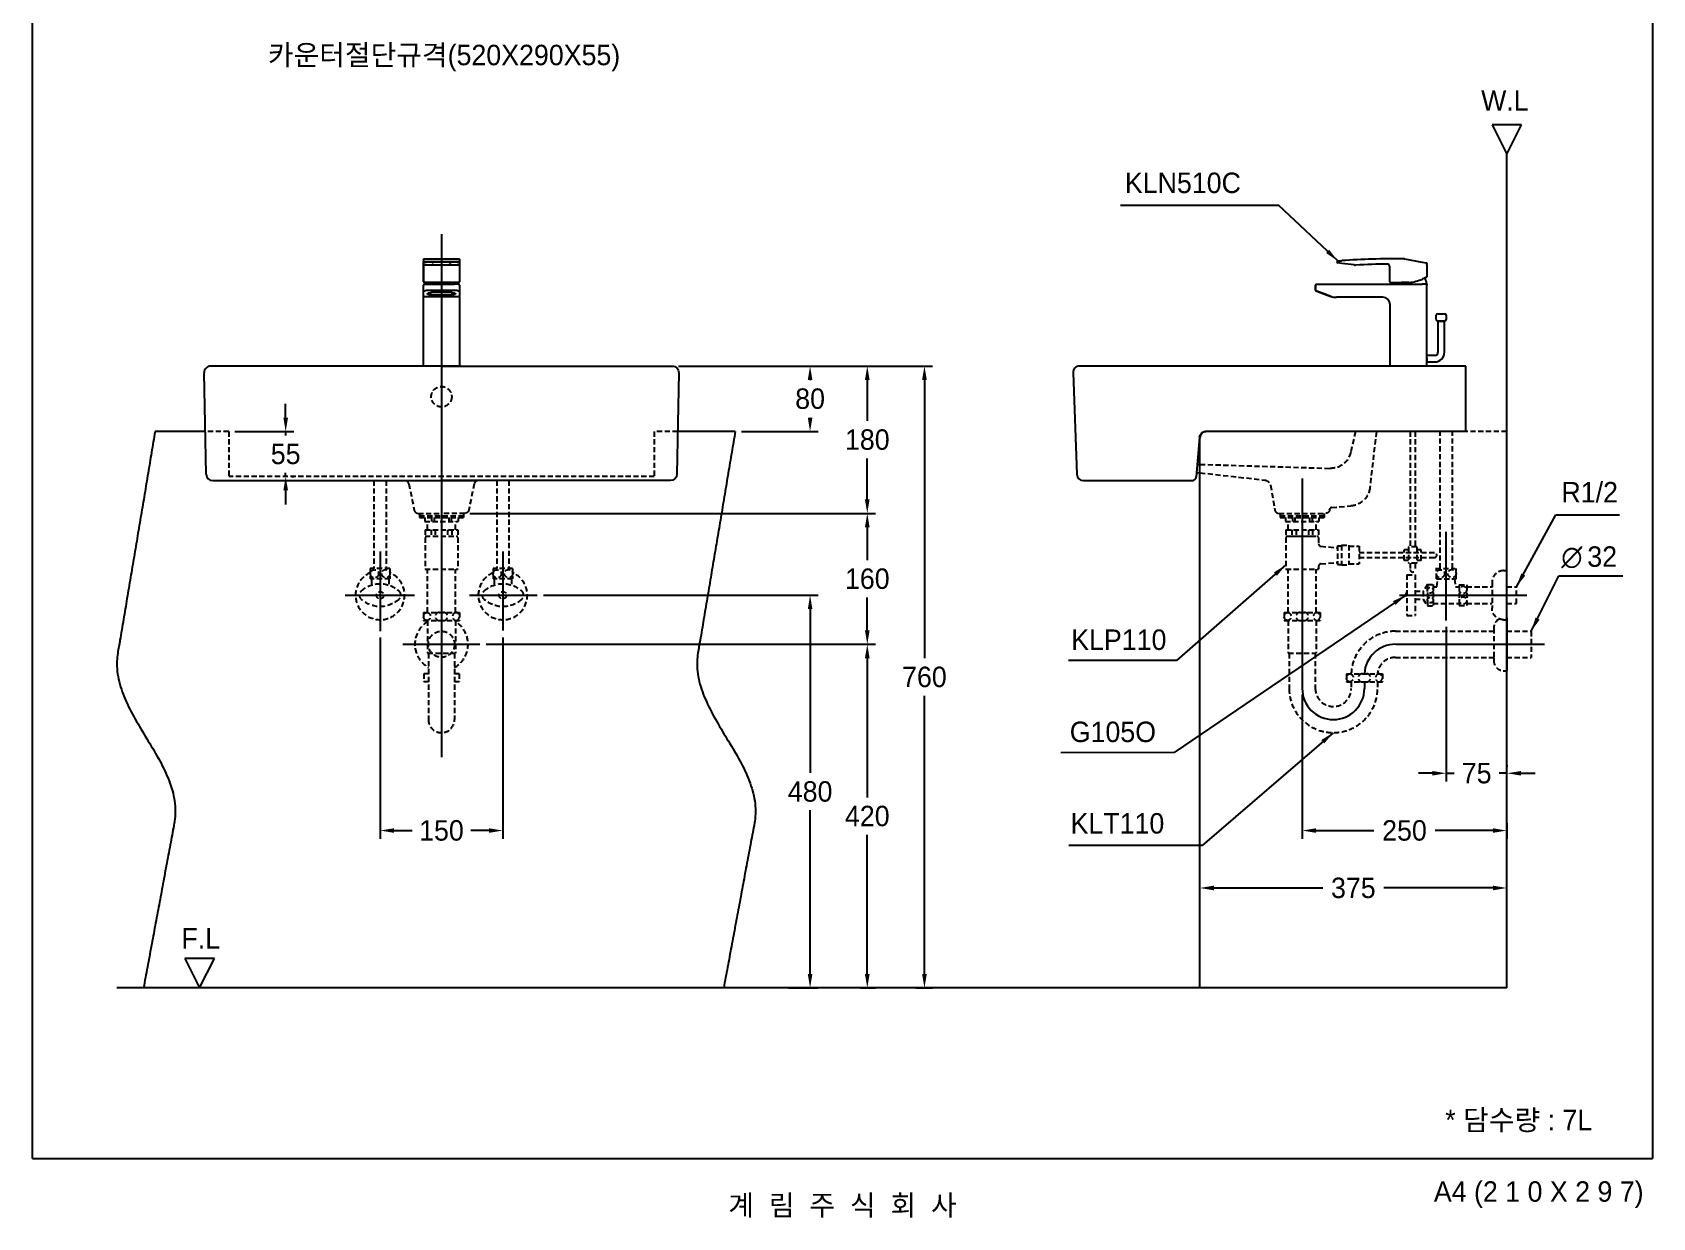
# Model space of a CAD drawing. Header units: millimetres. Extents: x 0 to 4280, y -72 to 2783.
# Drawn here: x 0 to 1980, y -72 to 1376 of the extents above; entities that cross this region are included whole.
import ezdxf
from ezdxf.enums import TextEntityAlignment as Align
from ezdxf.lldxf.tags import DXFTag

# ---------------------------------------------------------------- set-up
doc = ezdxf.new("R2010")
doc.units = ezdxf.units.MM
doc.linetypes.add('DASHED2', pattern=[9.525, 6.35, -3.175])
for name, color, linetype in [('TEXT', 7, 'Continuous'), ('내부선 및 부속', 4, 'Continuous'), ('도각라인', 7, 'Continuous'), ('외형선', 3, 'Continuous'), ('점선', 6, 'DASHED2'), ('중심선', 1, 'DASHED'), ('치수선', 7, 'Continuous')]:
    doc.layers.add(name, color=color, linetype=linetype)
doc.styles.add('140911', font='HBATANG.TTF', dxfattribs={"height": 23})
doc.styles.add('____', font='')
doc.styles.add('타이틀', font='H2GTRM.TTF', dxfattribs={"height": 25})
doc.styles.get('____').set_extended_font_data('굴림')
tags = doc.linetypes.add('DASHDOT', pattern=[70, 31, -13, 13, -13]).pattern_tags.tags
tags[10:11] = [DXFTag(74, 4), DXFTag(75, 0), DXFTag(340, '0'), DXFTag(46, 0.0), DXFTag(50, 0.0), DXFTag(44, 0.0), DXFTag(45, 0.0)]
tags[8:9] = [DXFTag(74, 4), DXFTag(75, 0), DXFTag(340, '0'), DXFTag(46, 0.0), DXFTag(50, 0.0), DXFTag(44, 0.0), DXFTag(45, 0.0)]
tags[6:7] = [DXFTag(74, 4), DXFTag(75, 0), DXFTag(340, '0'), DXFTag(46, 0.0), DXFTag(50, 0.0), DXFTag(44, 0.0), DXFTag(45, 0.0)]
tags[4:5] = [DXFTag(74, 4), DXFTag(75, 0), DXFTag(340, '0'), DXFTag(46, 0.0), DXFTag(50, 0.0), DXFTag(44, 0.0), DXFTag(45, 0.0)]
tags = doc.linetypes.add('DASHED', pattern=[25.72, 12.86, -12.86]).pattern_tags.tags
tags[6:7] = [DXFTag(74, 4), DXFTag(75, 0), DXFTag(340, '0'), DXFTag(46, 0.0), DXFTag(50, 0.0), DXFTag(44, 0.0), DXFTag(45, 0.0)]
tags[4:5] = [DXFTag(74, 4), DXFTag(75, 0), DXFTag(340, '0'), DXFTag(46, 0.0), DXFTag(50, 0.0), DXFTag(44, 0.0), DXFTag(45, 0.0)]
doc.dimstyles.new('MSADIM', dxfattribs={"dimtxt": 33, "dimasz": 17, "dimexe": 10, "dimexo": 7.5, "dimgap": 10, "dimtad": 0, "dimtih": 1, "dimtoh": 1, "dimdec": 0, "dimzin": 1, "dimdsep": 46, "dimtxsty": '____', "dimcen": 11.25, "dimadec": 0, "dimazin": 0, "dimtfac": 1, "dimtdec": 0, "dimtix": 1, "dimtmove": 0, "dimatfit": 3, "dimfxl": 1, "dimtolj": 1, "dimtzin": 1, "dimarcsym": 0})

# ---------------------------------------------------------------- blocks, each defined once
blk = doc.blocks.new('*D9')
at = {"layer": '치수선', "color": 0, "linetype": 'Continuous', "lineweight": -2, "transparency": 16777216}
for p, q in [((309.5, 905.5), (309.5, 922.5)), ((247.4, 888.5), (319.5, 888.5)), ((309.5, 888.5), (309.5, 883.8)), ((309.5, 833.5), (309.5, 838.2)), ((317, 833.5), (319.5, 833.5)), ((309.5, 816.5), (309.5, 799.5))]:
    blk.add_line(p, q, dxfattribs=at)
at = {"layer": '치수선', "color": 0, "linetype": 'Continuous', "transparency": 16777216}
for points in [[(306.7, 905.5), (312.4, 905.5), (309.5, 888.5)], [(306.7, 816.5), (312.4, 816.5), (309.5, 833.5)]]:
    blk.add_solid(points, dxfattribs=at)
at = {"layer": '치수선', "color": 0, "linetype": 'Continuous', "transparency": 16777216, "insert": (309.5, 861), "char_height": 25, "attachment_point": 5, "style": '____'}
blk.add_mtext('\\A1;55', dxfattribs=at)
blk = doc.blocks.new('*D10')
at = {"layer": '치수선', "color": 0, "linetype": 'Continuous', "lineweight": -2, "transparency": 16777216}
for p, q in [((789.4, 968.5), (960.4, 968.5)), ((950.4, 951.5), (950.4, 951.3)), ((950.4, 905.5), (950.4, 905.7)), ((866.4, 888.5), (960.4, 888.5))]:
    blk.add_line(p, q, dxfattribs=at)
at = {"layer": '치수선', "color": 0, "linetype": 'Continuous', "transparency": 16777216}
for points in [[(947.6, 951.5), (953.2, 951.5), (950.4, 968.5)], [(947.6, 905.5), (953.2, 905.5), (950.4, 888.5)]]:
    blk.add_solid(points, dxfattribs=at)
at = {"layer": '치수선', "color": 0, "linetype": 'Continuous', "transparency": 16777216, "insert": (950.4, 928.5), "char_height": 25, "attachment_point": 5, "style": '____'}
blk.add_mtext('\\A1;80', dxfattribs=at)
blk = doc.blocks.new('*D11')
at = {"layer": '치수선', "color": 0, "linetype": 'Continuous', "lineweight": -2, "transparency": 16777216}
for p, q in [((789.4, 968.5), (1030.3, 968.5)), ((1020.3, 951.5), (1020.3, 901.4)), ((1020.3, 805.5), (1020.3, 855.7)), ((535.9, 788.5), (1030.3, 788.5))]:
    blk.add_line(p, q, dxfattribs=at)
at = {"layer": '치수선', "color": 0, "linetype": 'Continuous', "transparency": 16777216}
for points in [[(1017.4, 951.5), (1023.1, 951.5), (1020.3, 968.5)], [(1017.4, 805.5), (1023.1, 805.5), (1020.3, 788.5)]]:
    blk.add_solid(points, dxfattribs=at)
at = {"layer": '치수선', "color": 0, "linetype": 'Continuous', "transparency": 16777216, "insert": (1020.3, 878.5), "char_height": 25, "attachment_point": 5, "style": '____'}
blk.add_mtext('\\A1;180', dxfattribs=at)
blk = doc.blocks.new('*D12')
at = {"layer": '치수선', "color": 0, "linetype": 'Continuous', "lineweight": -2, "transparency": 16777216}
for p, q in [((534.4, 788.5), (1030.3, 788.5)), ((1020.3, 771.5), (1020.3, 731.4)), ((1020.3, 645.5), (1020.3, 685.7)), ((554.4, 628.5), (1030.3, 628.5))]:
    blk.add_line(p, q, dxfattribs=at)
at = {"layer": '치수선', "color": 0, "linetype": 'Continuous', "transparency": 16777216}
for points in [[(1017.4, 771.5), (1023.1, 771.5), (1020.3, 788.5)], [(1017.4, 645.5), (1023.1, 645.5), (1020.3, 628.5)]]:
    blk.add_solid(points, dxfattribs=at)
at = {"layer": '치수선', "color": 0, "linetype": 'Continuous', "transparency": 16777216, "insert": (1020.3, 708.5), "char_height": 25, "attachment_point": 5, "style": '____'}
blk.add_mtext('\\A1;160', dxfattribs=at)
blk = doc.blocks.new('*D13')
at = {"layer": '치수선', "color": 0, "linetype": 'Continuous', "lineweight": -2, "transparency": 16777216}
for p, q in [((554.4, 628.5), (1030.3, 628.5)), ((1020.3, 611.5), (1020.3, 441.4)), ((1020.3, 225.5), (1020.3, 395.7)), ((1012.1, 208.5), (1030.3, 208.5))]:
    blk.add_line(p, q, dxfattribs=at)
at = {"layer": '치수선', "color": 0, "linetype": 'Continuous', "transparency": 16777216}
for points in [[(1017.4, 611.5), (1023.1, 611.5), (1020.3, 628.5)], [(1017.4, 225.5), (1023.1, 225.5), (1020.3, 208.5)]]:
    blk.add_solid(points, dxfattribs=at)
at = {"layer": '치수선', "color": 0, "linetype": 'Continuous', "transparency": 16777216, "insert": (1020.3, 418.5), "char_height": 25, "attachment_point": 5, "style": '____'}
blk.add_mtext('\\A1;420', dxfattribs=at)
blk = doc.blocks.new('*D14')
at = {"layer": '치수선', "color": 0, "linetype": 'Continuous', "lineweight": -2, "transparency": 16777216}
for p, q in [((624.5, 688.5), (960.4, 688.5)), ((950.4, 671.5), (950.4, 471.4)), ((950.4, 225.5), (950.4, 425.7)), ((924.1, 208.5), (960.4, 208.5))]:
    blk.add_line(p, q, dxfattribs=at)
at = {"layer": '치수선', "color": 0, "linetype": 'Continuous', "transparency": 16777216}
for points in [[(947.6, 671.5), (953.2, 671.5), (950.4, 688.5)], [(947.6, 225.5), (953.2, 225.5), (950.4, 208.5)]]:
    blk.add_solid(points, dxfattribs=at)
at = {"layer": '치수선', "color": 0, "linetype": 'Continuous', "transparency": 16777216, "insert": (950.4, 448.5), "char_height": 25, "attachment_point": 5, "style": '____'}
blk.add_mtext('\\A1;480', dxfattribs=at)
blk = doc.blocks.new('*D15')
at = {"layer": '치수선', "color": 0, "linetype": 'Continuous', "lineweight": -2, "transparency": 16777216}
for p, q in [((789.4, 968.5), (1100.1, 968.5)), ((1090.1, 951.5), (1090.1, 611.4)), ((1090.1, 225.5), (1090.1, 565.7)), ((1079.7, 208.5), (1100.1, 208.5))]:
    blk.add_line(p, q, dxfattribs=at)
at = {"layer": '치수선', "color": 0, "linetype": 'Continuous', "transparency": 16777216}
for points in [[(1087.3, 951.5), (1093, 951.5), (1090.1, 968.5)], [(1087.3, 225.5), (1093, 225.5), (1090.1, 208.5)]]:
    blk.add_solid(points, dxfattribs=at)
at = {"layer": '치수선', "color": 0, "linetype": 'Continuous', "transparency": 16777216, "insert": (1090.1, 588.5), "char_height": 25, "attachment_point": 5, "style": '____'}
blk.add_mtext('\\A1;760', dxfattribs=at)
blk = doc.blocks.new('*D16')
at = {"layer": '치수선', "color": 0, "linetype": 'Continuous', "lineweight": -2, "transparency": 16777216}
for p, q in [((424.9, 637), (424.9, 390.9)), ((574.9, 637), (574.9, 390.9)), ((441.9, 400.9), (464, 400.9)), ((557.9, 400.9), (535.9, 400.9))]:
    blk.add_line(p, q, dxfattribs=at)
at = {"layer": '치수선', "color": 0, "linetype": 'Continuous', "transparency": 16777216}
for points in [[(441.9, 403.7), (441.9, 398.1), (424.9, 400.9)], [(557.9, 403.7), (557.9, 398.1), (574.9, 400.9)]]:
    blk.add_solid(points, dxfattribs=at)
at = {"layer": '치수선', "color": 0, "linetype": 'Continuous', "transparency": 16777216, "insert": (499.9, 400.9), "char_height": 25, "attachment_point": 5, "style": '____'}
blk.add_mtext('\\A1;150', dxfattribs=at)
blk = doc.blocks.new('*D17')
at = {"layer": '치수선', "color": 0, "linetype": 'Continuous', "lineweight": -2, "transparency": 16777216}
for p, q in [((1551.8, 567), (1551.8, 390.9)), ((1568.8, 400.9), (1639.5, 400.9)), ((1784.8, 400.9), (1714.1, 400.9)), ((1801.8, 409.8), (1801.8, 390.9))]:
    blk.add_line(p, q, dxfattribs=at)
at = {"layer": '치수선', "color": 0, "linetype": 'Continuous', "transparency": 16777216}
for points in [[(1568.8, 403.7), (1568.8, 398.1), (1551.8, 400.9)], [(1784.8, 403.7), (1784.8, 398.1), (1801.8, 400.9)]]:
    blk.add_solid(points, dxfattribs=at)
at = {"layer": '치수선', "color": 0, "linetype": 'Continuous', "transparency": 16777216, "insert": (1676.8, 400.9), "char_height": 25, "attachment_point": 5, "style": '____'}
blk.add_mtext('\\A1;250', dxfattribs=at)
blk = doc.blocks.new('*D18')
at = {"layer": '치수선', "color": 0, "linetype": 'Continuous', "lineweight": -2, "transparency": 16777216}
for p, q in [((1426.8, 325.8), (1426.8, 340.7)), ((1801.8, 325.8), (1801.8, 340.7)), ((1443.8, 330.7), (1577, 330.7)), ((1784.8, 330.7), (1651.6, 330.7))]:
    blk.add_line(p, q, dxfattribs=at)
at = {"layer": '치수선', "color": 0, "linetype": 'Continuous', "transparency": 16777216}
for points in [[(1443.8, 333.6), (1443.8, 327.9), (1426.8, 330.7)], [(1784.8, 333.6), (1784.8, 327.9), (1801.8, 330.7)]]:
    blk.add_solid(points, dxfattribs=at)
at = {"layer": '치수선', "color": 0, "linetype": 'Continuous', "transparency": 16777216, "insert": (1614.3, 330.7), "char_height": 25, "attachment_point": 5, "style": '____'}
blk.add_mtext('\\A1;375', dxfattribs=at)
blk = doc.blocks.new('*D19')
at = {"layer": '치수선', "color": 0, "linetype": 'Continuous', "lineweight": -2, "transparency": 16777216}
for p, q in [((1727.8, 650), (1727.8, 460.9)), ((1802.3, 478.4), (1802.3, 480.9)), ((1710.8, 470.9), (1693.8, 470.9)), ((1727.8, 470.9), (1737.7, 470.9)), ((1802.3, 470.9), (1792.4, 470.9)), ((1819.3, 470.9), (1836.3, 470.9))]:
    blk.add_line(p, q, dxfattribs=at)
at = {"layer": '치수선', "color": 0, "linetype": 'Continuous', "transparency": 16777216}
for points in [[(1710.8, 473.7), (1710.8, 468.1), (1727.8, 470.9)], [(1819.3, 473.7), (1819.3, 468.1), (1802.3, 470.9)]]:
    blk.add_solid(points, dxfattribs=at)
at = {"layer": '치수선', "color": 0, "linetype": 'Continuous', "transparency": 16777216, "insert": (1765, 470.9), "char_height": 25, "attachment_point": 5, "style": '____'}
blk.add_mtext('\\A1;75', dxfattribs=at)

msp = doc.modelspace()

# ---------------------------------------------------------------- linework, layer by layer
at = {"layer": '내부선 및 부속', "linetype": 'Continuous'}
for p, q in [((477.9, 1098.5), (477.9, 1096.3)), ((477.9, 1098.5), (477.9, 1098.4)), ((477.9, 1098.4), (477.9, 1094.6)), ((477.9, 1095), (477.9, 1096.3)), ((477.9, 1093), (477.9, 1095)), ((477.9, 1094.6), (477.9, 1093.7)), ((477.9, 1071.5), (477.9, 1094.2)), ((477.9, 1094.2), (477.9, 1092.9)), ((477.9, 1092.5), (477.9, 1093.7)), ((477.9, 1092.9), (477.9, 1093)), ((477.9, 1092.5), (477.9, 1075.7)), ((478.9, 1099.6), (520.9, 1099.6)), ((478.9, 1092), (520.9, 1092)), ((515.9, 1095.9), (483.9, 1095.9)), ((483.9, 1095.9), (483.9, 1095.7)), ((483.9, 1095.7), (515.9, 1095.7)), ((489.9, 1095.3), (488.9, 1095.3)), ((488.9, 1095.3), (488.9, 1094.7)), ((488.9, 1094.7), (488.9, 1094.5)), ((488.9, 1094.5), (489.9, 1094.5)), ((489.9, 1094.5), (489.9, 1095.3)), ((489.9, 1094.7), (489.9, 1095.3)), ((489.9, 1094.5), (489.9, 1094.7)), ((509.9, 1095.3), (509.9, 1094.7)), ((510.9, 1095.3), (509.9, 1095.3)), ((509.9, 1094.7), (509.9, 1094.4)), ((509.9, 1094.5), (510.9, 1094.5)), ((510.9, 1094.4), (509.9, 1094.4)), ((510.9, 1094.7), (510.9, 1095.3)), ((510.9, 1094.5), (510.9, 1095.3)), ((510.9, 1094.4), (510.9, 1094.7)), ((510.9, 1094.5), (510.9, 1094.4)), ((515.9, 1095.7), (515.9, 1095.9)), ((520.9, 1091.9), (520.9, 1092)), ((521.9, 1098.6), (521.9, 1096.3)), ((521.9, 1096.3), (521.9, 1095)), ((521.9, 1095), (521.9, 1093)), ((521.9, 1094.2), (521.9, 1094.2)), ((521.9, 1094.2), (521.9, 1071.5)), ((521.9, 1092.9), (521.9, 1093)), ((1594.3, 1095.7), (1594.3, 1095.9)), ((1594.3, 1095.9), (1594.3, 1095.7)), ((1600.2, 1094), (1595.2, 1094.7)), ((1615.3, 1092), (1600.2, 1094)), ((1658.8, 1071.5), (1658.8, 1090.1)), ((1676.8, 1099.4), (1698.5, 1095.6)), ((1698.5, 1095.6), (1703.5, 1094.7)), ((1704.3, 1093.7), (1704.3, 1093.6)), ((1704.3, 1092.5), (1704.3, 1093.6)), ((1704.3, 1092.5), (1704.3, 1078.1)), ((477.9, 1075.7), (477.9, 1071.5)), ((479.4, 1070.5), (478.9, 1070.5)), ((520.5, 1070.5), (479.4, 1070.5)), ((520.9, 1070.5), (520.5, 1070.5)), ((1659.8, 1070.5), (1673.3, 1070.5)), ((1660.3, 1070.5), (1664.7, 1070.5)), ((1675.3, 1070.5), (1673.3, 1070.5)), ((1682.3, 1070.5), (1675.3, 1070.5)), ((477.9, 1059.4), (477.9, 1067.5)), ((477.9, 968.5), (477.9, 1067.5)), ((477.9, 1054.7), (477.9, 1059.4)), ((477.9, 1053.5), (477.9, 1054.7)), ((477.9, 968.5), (477.9, 1053.5)), ((478.9, 1068.5), (483.9, 1068.5)), ((478.9, 1053.7), (520.9, 1053.7)), ((483.9, 1068.5), (515.9, 1068.5)), ((483.9, 1061.2), (515.9, 1061.2)), ((512.9, 1058.2), (486.9, 1058.2)), ((486.9, 1055.5), (486.9, 1058.2)), ((486.9, 1055.5), (512.9, 1055.5)), ((512.9, 1055.5), (512.9, 1058.2)), ((520.9, 1068.5), (515.9, 1068.5)), ((521.9, 1067.5), (521.9, 1059.4)), ((521.9, 1059.4), (521.9, 1054.7)), ((521.9, 1053.5), (521.9, 1054.7)), ((521.9, 1053.5), (521.9, 1053.5)), ((521.9, 1053.5), (521.9, 968.5)), ((1568, 1061.2), (1568, 1067.5)), ((1568, 1067.5), (1568, 1061.2)), ((1573.7, 1058.5), (1568.7, 1060.3)), ((1568.7, 1060.3), (1573.7, 1058.5)), ((1569, 1068.5), (1574, 1068.5)), ((1573.7, 1058.5), (1586.7, 1053.7)), ((1586.7, 1053.7), (1573.7, 1058.5)), ((1574, 1068.5), (1698.3, 1068.5)), ((1574.3, 1058.2), (1581.9, 1055.5)), ((1581.9, 1055.5), (1574.3, 1058.2)), ((1650.3, 1052.5), (1593.6, 1052.5)), ((1703.3, 1068.5), (1698.3, 1068.5)), ((1703.3, 1068.5), (1704.3, 1068.5)), ((1704.3, 1068.5), (1704.3, 1067.5)), ((1704.3, 968.5), (1704.3, 1067.5)), ((1659.3, 968.5), (1659.3, 1043.5)), ((1715.7, 1025.5), (1715.7, 1030.5)), ((1717.7, 1032.5), (1725.8, 1032.5)), ((1727.7, 1030.6), (1727.7, 1025.5)), ((1721.7, 1023.5), (1717.6, 1023.5)), ((1717.7, 1023.5), (1717.7, 985.5)), ((1717.7, 1023.5), (1725.7, 1023.5)), ((1724.1, 1023.5), (1719.4, 1023.5)), ((1725.7, 1023.5), (1721.7, 1023.5)), ((1725.8, 1023.5), (1721.7, 1023.5)), ((1725.7, 985.5), (1725.7, 1023.5)), ((1704.3, 1000.5), (1704.3, 1005.5)), ((1704.3, 978.5), (1704.3, 1000.5)), ((1713.7, 981.5), (1704.3, 981.5)), ((1704.3, 978.5), (1704.3, 973.5)), ((1704.3, 973.5), (1713.7, 973.5)), ((211.3, 888.5), (149.9, 888.5)), ((858.9, 888.5), (788.6, 888.5)), ((1426.8, 208.5), (1426.8, 880.5))]:
    msp.add_line(p, q, dxfattribs=at)
for centre, radius, start, end in [((520.9, 1092.9), 1, 270, 0), ((1595.3, 1095.7), 1, 202.1993, 262.1993), ((1595.3, 1095.7), 1, 202.1993, 262.1993), ((1595.3, 1095.7), 1, 202.1993, 262.1993), ((1595.3, 1095.7), 1, 202.1993, 262.1993), ((1668, 99.6), 1000, 89.5936, 93.8863), ((1616.6, 1101.9), 10, 262.1993, 272.9349), ((1668, 99.6), 993.6, 90.6538, 92.9349), ((1655.5, 1090), 3.34, 2.007, 69.3544), ((1675, 1089.5), 10, 80, 89.5936), ((478.9, 1071.5), 1, 180, 270), ((507.6, 1063.5), 27.6, 165.1842, 169.4357), ((493.3, 1063.5), 27.6, 10.5643, 14.8158), ((520.9, 1071.5), 1, 270, 0), ((1659.8, 1071.5), 1, 180, 270), ((1691.5, 1063.5), 27.6, 165.1842, 169.4357), ((1676.7, 1126.1), 55.8, 275.72, 293.156), ((1677.1, 1063.5), 27.6, 10.5643, 27.3016), ((478.9, 1067.5), 1, 90, 180), ((478.9, 1067.5), 1, 90, 180), ((520.9, 1067.5), 1, 0, 90), ((1569, 1067.5), 1, 90, 180), ((1569, 1067.5), 1, 90, 180), ((1593.6, 1072.5), 20, 250, 270), ((1593.6, 1072.5), 20, 250, 270), ((1650.3, 1043.5), 9, 0, 90), ((1717.7, 1030.5), 2, 90, 180), ((1725.8, 1030.6), 1.92, 0, 90), ((1717.6, 1025.5), 1.92, 180, 270), ((1725.8, 1025.5), 1.92, 270, 0), ((1713.7, 985.5), 4, 270, 0), ((1713.7, 985.5), 12, 270, 0)]:
    msp.add_arc(centre, radius, start, end, dxfattribs=at)
for points, knots in [([(477.9, 1098.7), (478, 1098.7), (478, 1098.8), (478, 1099), (478.2, 1099.2), (478.4, 1099.4), (478.6, 1099.5), (478.8, 1099.6), (478.9, 1099.6)], [0, 0, 0, 0, 0.097046, 0.215477, 0.366984, 0.6013, 0.806128, 1, 1, 1, 1]), ([(483.9, 1095.9), (483.5, 1095.9), (482.8, 1095.9), (481.9, 1095.9), (481.3, 1095.9), (480.7, 1096), (480, 1096), (479.4, 1096), (478.9, 1096.1), (478.7, 1096.1), (478.6, 1096.1), (478.4, 1096.1), (478, 1096.2), (477.9, 1096.2), (477.9, 1096.3)], [0, 0, 0, 0, 0.142857, 0.214286, 0.285714, 0.357143, 0.428571, 0.571429, 0.642857, 0.678571, 0.696429, 0.714286, 0.857143, 1, 1, 1, 1]), ([(477.9, 1095), (477.9, 1095.1), (478.3, 1095.3), (480.1, 1095.6), (482.1, 1095.7), (483.5, 1095.7), (483.9, 1095.7)], [0, 0, 0, 0, 0.285714, 0.571429, 0.857143, 1, 1, 1, 1]), ([(521.8, 1096.2), (521.8, 1096.2), (521.7, 1096.2), (521.4, 1096.1), (520.7, 1096), (519.9, 1096), (519.1, 1096), (518.4, 1095.9), (517.3, 1095.9), (516.4, 1095.9), (515.9, 1095.9)], [0, 0, 0, 0, 0.022938, 0.185782, 0.348626, 0.511469, 0.592891, 0.674313, 0.837156, 1, 1, 1, 1]), ([(515.9, 1095.7), (516.8, 1095.7), (518.6, 1095.7), (520.8, 1095.5), (521.6, 1095.3), (521.8, 1095.2), (521.8, 1095.2)], [0, 0, 0, 0, 0.32589, 0.651781, 0.977671, 1, 1, 1, 1]), ([(520.9, 1099.6), (520.9, 1099.6), (521.1, 1099.6), (521.3, 1099.5), (521.5, 1099.4), (521.7, 1099.2), (521.8, 1099.1), (521.9, 1098.9), (521.9, 1098.8), (521.9, 1098.7), (521.9, 1098.6), (521.9, 1098.6)], [0, 0, 0, 0, 0.020818, 0.239105, 0.419032, 0.574027, 0.708164, 0.821662, 0.913084, 0.980269, 1, 1, 1, 1]), ([(1595.2, 1096.9), (1595.1, 1096.9), (1594.9, 1096.8), (1594.6, 1096.7), (1594.5, 1096.5), (1594.3, 1096.2), (1594.3, 1096), (1594.3, 1095.9)], [0, 0, 0, 0, 0.285714, 0.428571, 0.571429, 0.785714, 1, 1, 1, 1]), ([(1595.2, 1096.9), (1595.2, 1096.9), (1595.3, 1096.9), (1595.6, 1096.9), (1596, 1097), (1596.4, 1097), (1597.1, 1097), (1598, 1097.1), (1599.1, 1097.2), (1599.9, 1097.2), (1600.2, 1097.3)], [0, 0, 0, 0, 0.142857, 0.285714, 0.357143, 0.428571, 0.571429, 0.714286, 0.857143, 1, 1, 1, 1]), ([(1703.7, 1077.2), (1703.7, 1077.2), (1703.6, 1077.1), (1703.3, 1077), (1702.9, 1076.8), (1702.6, 1076.6), (1702.2, 1076.4), (1701.8, 1076.2), (1701.4, 1076), (1700.7, 1075.6), (1700, 1075.4), (1699.5, 1075.1), (1699.2, 1075), (1699.1, 1074.9)], [0, 0, 0, 0, 0.022972, 0.19686, 0.283804, 0.370748, 0.457692, 0.5229, 0.63158, 0.718524, 0.892412, 0.935884, 1, 1, 1, 1]), ([(1703.3, 1077), (1703.3, 1077), (1703.3, 1077), (1703.2, 1076.9), (1703.2, 1076.9), (1703.1, 1076.9), (1703.1, 1076.8), (1703, 1076.8), (1702.9, 1076.8), (1702.8, 1076.7), (1702.8, 1076.7), (1702.8, 1076.7), (1702.7, 1076.7), (1702.6, 1076.6), (1702.6, 1076.6), (1702.5, 1076.6), (1702.4, 1076.5), (1702.3, 1076.4), (1702.2, 1076.4), (1702, 1076.3), (1701.9, 1076.3), (1701.8, 1076.2), (1701.7, 1076.2), (1701.7, 1076.1), (1701.7, 1076.1), (1701.7, 1076.1)], [0, 0, 0, 0, 0.147203, 0.147203, 0.295653, 0.295653, 0.37051, 0.37051, 0.483564, 0.483564, 0.521467, 0.521467, 0.597561, 0.597561, 0.635788, 0.635788, 0.751471, 0.751471, 0.829397, 0.829397, 0.947331, 0.947331, 0.986892, 0.986892, 1, 1, 1, 1]), ([(1704.2, 1078.1), (1704.2, 1078), (1704.1, 1077.8), (1704, 1077.5), (1703.9, 1077.3), (1703.7, 1077.2), (1703.7, 1077.2)], [0, 0, 0, 0, 0.250001, 0.499999, 0.749998, 1, 1, 1, 1]), ([(1704.2, 1078.1), (1704.2, 1078.1), (1704.3, 1078.1), (1704.3, 1078.1), (1704.3, 1078.1)], [0, 0, 0, 0, 0.15708, 1, 1, 1, 1]), ([(477.9, 1059.4), (477.9, 1059.7), (478.3, 1060.2), (480.1, 1060.9), (482.1, 1061.2), (483.5, 1061.2), (483.9, 1061.2)], [0, 0, 0, 0, 0.285714, 0.571429, 0.857143, 1, 1, 1, 1]), ([(477.9, 1053.5), (477.9, 1053.5), (477.9, 1053.5), (477.9, 1053.4), (478, 1053.3), (478, 1053.2)], [0, 0, 0, 0, 0.003909, 0.003909, 1, 1, 1, 1]), ([(515.9, 1061.2), (516.8, 1061.2), (518.6, 1061.1), (520.8, 1060.6), (521.6, 1060.1), (521.8, 1059.8), (521.8, 1059.8)], [0, 0, 0, 0, 0.326484, 0.652968, 0.979452, 1, 1, 1, 1]), ([(521.9, 1053.3), (521.9, 1053.3), (521.9, 1053.3), (521.9, 1053.3), (521.9, 1053.3)], [0, 0, 0, 0, 0.705199, 1, 1, 1, 1]), ([(1568, 1061.2), (1568, 1061.1), (1568.1, 1061), (1568.2, 1060.8), (1568.3, 1060.6), (1568.4, 1060.4), (1568.6, 1060.3), (1568.7, 1060.3)], [0, 0, 0, 0, 0.214286, 0.428571, 0.571429, 0.714286, 1, 1, 1, 1])]:
    msp.add_open_spline(points, degree=3, knots=knots, dxfattribs=at)
for points in [[(478.9, 1092), (477.9, 1092), (477.9, 1093)], [(521.9, 1093), (521.9, 1092), (520.9, 1092)], [(478.9, 1053.7), (477.9, 1053.7), (477.9, 1054.7)], [(521.9, 1054.7), (521.9, 1053.7), (520.9, 1053.7)]]:
    msp.add_rational_spline(points, [1, 0.707106769085, 1], degree=2, dxfattribs=at)
for points, degree in [([(521.5, 1092.1), (521.5, 1092), (521.5, 1091.9), (521.4, 1091.8)], 3), ([(521.4, 1092), (521.4, 1092), (521.4, 1091.9), (521.4, 1091.8)], 3), ([(521.9, 1096.5), (521.9, 1096.3), (521.8, 1096.2)], 2), ([(521.9, 1096.3), (521.9, 1096.2), (521.9, 1096.2), (521.8, 1096.2)], 3), ([(521.8, 1095.2), (521.9, 1095), (521.9, 1094.8)], 2), ([(521.8, 1095.2), (521.9, 1095.1), (521.9, 1095.1), (521.9, 1095)], 3), ([(521.9, 1096.5), (521.9, 1096.4), (521.9, 1096.3), (521.9, 1096.3)], 3), ([(521.9, 1095), (521.9, 1095), (521.9, 1094.9), (521.9, 1094.8)], 3), ([(1595.2, 1096.9), (1594.7, 1096.9), (1594.3, 1096.4), (1594.3, 1095.9)], 3), ([(1594.3, 1095.7), (1594.3, 1095.2), (1594.7, 1094.8), (1595.2, 1094.7)], 3), ([(1594.6, 1096.6), (1594.6, 1096.6), (1594.7, 1096.6), (1594.7, 1096.6)], 3), ([(1594.9, 1096.8), (1595, 1096.9), (1595, 1096.9), (1595.1, 1096.9)], 3), ([(1698.5, 1095.5), (1698.5, 1095.6), (1698.5, 1095.6), (1698.5, 1095.6)], 3), ([(1704.3, 1093.7), (1704.3, 1094.2), (1703.9, 1094.6), (1703.5, 1094.7)], 3), ([(1699.2, 1075), (1698.9, 1074.9), (1698.7, 1074.8)], 2), ([(1698.7, 1074.8), (1698.7, 1074.7), (1698.7, 1074.8), (1698.7, 1074.8)], 3), ([(521.8, 1059.8), (521.9, 1059.6), (521.9, 1059.5), (521.9, 1059.4)], 3), ([(521.8, 1059.8), (521.9, 1059.5), (521.9, 1059.2)], 2), ([(521.9, 1059.4), (521.9, 1059.3), (521.9, 1059.3), (521.9, 1059.2)], 3), ([(1568, 1061.2), (1568, 1060.8), (1568.3, 1060.4), (1568.7, 1060.3)], 3)]:
    msp.add_open_spline(points, degree=degree, dxfattribs=at)
for points in [[(486.9, 1055.5), (482.9, 1055.5), (482.9, 1056.9), (482.9, 1058.2), (486.9, 1058.2)], [(512.9, 1058.2), (516.9, 1058.2), (516.9, 1056.9), (516.9, 1055.5), (512.9, 1055.5)]]:
    msp.add_rational_spline(points, [1, 0.707106769085, 1, 0.707106769085, 1], degree=2, knots=[0, 0, 0, 0.5, 0.5, 1, 1, 1], dxfattribs=at)
for points in [[(149.9, 888.5), (145.6, 863), (141.3, 837.5), (137.1, 812), (132.8, 786.5), (128.5, 761), (124.2, 735.5), (119.9, 710), (115.6, 684.4), (111.3, 658.9), (107, 633.4), (104.3, 617.7), (103.3, 608), (106, 583), (114.7, 558.4), (127.3, 534.2), (141.6, 510.1), (155.6, 486), (167, 461.7), (173.7, 437.1), (173.7, 412), (173.4, 410.2), (169, 386.5), (164.2, 361.1), (159.5, 335.7), (154.8, 310.3), (150, 284.8), (145.3, 259.4), (140.5, 234), (135.8, 208.5)], [(858.9, 888.5), (854.6, 863), (850.3, 837.5), (846.1, 812), (841.8, 786.5), (837.5, 761), (833.2, 735.5), (828.9, 710), (824.6, 684.4), (820.3, 658.9), (816, 633.4), (813.3, 617.7), (812.3, 608), (815, 583), (823.7, 558.4), (836.3, 534.2), (850.6, 510.1), (864.6, 486), (876, 461.7), (882.7, 437.1), (882.7, 412), (882.4, 410.2), (878, 386.5), (873.2, 361.1), (868.5, 335.7), (863.8, 310.3), (859, 284.8), (854.3, 259.4), (849.5, 234), (844.8, 208.5)]]:
    msp.add_spline(points, degree=3, dxfattribs=at)
at = {"layer": '도각라인'}
for p, q in [((0, 0), (0, 2783)), ((1980, 2783), (1980, 0)), ((0, 0), (1980, 0))]:
    msp.add_line(p, q, dxfattribs=at)
at = {"layer": '외형선', "linetype": 'Continuous'}
for p, q in [((1819.8, 1263.3), (1783.8, 1263.3)), ((1783.8, 1263.3), (1801.8, 1227.3)), ((1801.8, 1227.3), (1819.8, 1263.3)), ((1801.8, 208.5), (1801.8, 1227.3)), ((212.3, 836.4), (209.9, 960.4)), ((524, 968.5), (475.9, 968.5)), ((789.9, 960.4), (787.6, 836.4)), ((1271.8, 960.2), (1276.5, 836.2)), ((1751.8, 968.5), (1279.8, 968.5)), ((1706.3, 968.5), (1657.3, 968.5)), ((1751.8, 888.5), (1751.8, 968.5)), ((1426.2, 881.2), (1422.2, 833.1)), ((1434.8, 888.5), (1434.2, 888.5)), ((1751.8, 888.5), (1434.8, 888.5)), ((457.4, 828.5), (542.4, 828.5)), ((1284.5, 828.5), (1417.2, 828.5)), ((1801.8, 658.5), (1801.8, 718.5)), ((1801.8, 661), (1801.8, 596)), ((222.4, 244.5), (186.4, 244.5)), ((186.4, 244.5), (204.4, 208.5)), ((204.4, 208.5), (222.4, 244.5)), ((1801.8, 208.5), (103.2, 208.5))]:
    msp.add_line(p, q, dxfattribs=at)
at = {"layer": '외형선'}
for p, q in [((1422.6, 838.5), (1426.8, 838.1)), ((1423.5, 848.5), (1426.8, 848.4))]:
    msp.add_line(p, q, dxfattribs=at)
at = {"layer": '외형선', "linetype": 'Continuous', "flags": 128}
for points in [[(499.9, 968.5), (217.9, 968.5)], [(499.9, 968.5), (781.9, 968.5)], [(220.3, 828.5), (499.9, 828.5)], [(779.6, 828.5), (499.9, 828.5)]]:
    msp.add_lwpolyline(points, dxfattribs=at)
for points in [[(781.9, 968.5, -0.419774), (789.9, 960.4)], [(1426.2, 881.2, -0.390078), (1434.2, 888.5)], [(787.6, 836.4, -0.408675), (779.6, 828.5)]]:
    msp.add_lwpolyline(points, format="xyb", dxfattribs=at)
at = {"layer": '외형선', "linetype": 'Continuous'}
for centre, radius, start, end in [((217.9, 960.5), 8, 90, 181.0856), ((1279.8, 960.5), 8, 90, 182.1728), ((1434.8, 880.5), 8, 90, 180.0017), ((220.3, 836.5), 8, 181.0856, 270), ((1284.5, 836.5), 8, 182.1718, 270), ((1417.2, 833.5), 5, 270, 355.2364)]:
    msp.add_arc(centre, radius, start, end, dxfattribs=at)
at = {"layer": '점선'}
for p, q in [((239.9, 888.5), (211.3, 888.5)), ((239.9, 888.5), (239.9, 833.5)), ((759.9, 888.5), (759.9, 833.5)), ((788.6, 888.5), (759.9, 888.5)), ((1616.8, 888.5), (1611.1, 863.1)), ((1642.4, 888.5), (1634.4, 819.5)), ((1683.8, 888.5), (1683.8, 747.5)), ((1689.8, 888.5), (1689.8, 747.5)), ((1720.3, 721.3), (1720.3, 888.5)), ((1735.3, 721.3), (1735.3, 888.5)), ((1801.8, 888.5), (1751.8, 888.5)), ((759.9, 833.5), (239.9, 833.5)), ((1426.8, 848.4), (1586, 843.5)), ((1426.8, 838.1), (1506.1, 829.2)), ((417.4, 828.5), (417.4, 721.3)), ((432.4, 828.5), (432.4, 721.3)), ((460, 824.5), (466.6, 792.5)), ((539.9, 824.5), (533.3, 792.5)), ((567.4, 828.5), (567.4, 721.3)), ((582.4, 828.5), (582.4, 721.3)), ((1513, 822.9), (1518.4, 792.5)), ((1585.3, 792.3), (1585.8, 794.3)), ((1587.6, 795.8), (1611.3, 797.5)), ((471.5, 788.5), (499.9, 788.5)), ((472.9, 788.5), (472.9, 783.5)), ((472.9, 785.5), (526.9, 785.5)), ((472.9, 783.5), (526.9, 783.5)), ((479.4, 783.5), (479.4, 778.5)), ((479.4, 778.5), (520.4, 778.5)), ((482.9, 768.5), (482.9, 778.5)), ((487.9, 783.5), (487.9, 778.5)), ((490.9, 783.5), (490.9, 778.5)), ((528.4, 788.5), (499.9, 788.5)), ((508.9, 783.5), (508.9, 778.5)), ((511.9, 783.5), (511.9, 778.5)), ((516.9, 768.5), (516.9, 778.5)), ((520.4, 783.5), (520.4, 778.5)), ((526.9, 788.5), (526.9, 783.5)), ((1523.3, 788.5), (1580.4, 788.5)), ((1524.8, 788.5), (1524.8, 783.5)), ((1524.8, 785.5), (1578.8, 785.5)), ((1524.8, 783.5), (1578.8, 783.5)), ((1531.3, 783.5), (1531.3, 778.5)), ((1531.3, 778.5), (1572.3, 778.5)), ((1534.8, 768.5), (1534.8, 778.5)), ((1539.8, 783.5), (1539.8, 778.5)), ((1542.8, 783.5), (1542.8, 778.5)), ((1560.8, 783.5), (1560.8, 778.5)), ((1563.8, 783.5), (1563.8, 778.5)), ((1568.8, 768.5), (1568.8, 778.5)), ((1572.3, 783.5), (1572.3, 778.5)), ((1578.8, 788.5), (1578.8, 783.5)), ((479.9, 768.5), (479.9, 720.5)), ((479.9, 768.5), (519.9, 768.5)), ((479.9, 760.5), (519.9, 760.5)), ((487.4, 768.5), (487.4, 760.5)), ((492.4, 768.5), (492.4, 760.5)), ((507.4, 768.5), (507.4, 760.5)), ((512.4, 768.5), (512.4, 760.5)), ((519.9, 768.5), (519.9, 720.5)), ((1531.8, 768.5), (1531.8, 720.5)), ((1531.8, 768.5), (1571.8, 768.5)), ((1531.8, 760.5), (1571.8, 760.5)), ((1534.8, 760.5), (1568.8, 760.5)), ((1539.3, 768.5), (1539.3, 760.5)), ((1544.3, 768.5), (1544.3, 760.5)), ((1559.3, 768.5), (1559.3, 760.5)), ((1564.3, 768.5), (1564.3, 760.5)), ((1571.8, 768.5), (1571.8, 751.3)), ((1574.5, 748.3), (1594.8, 746.5)), ((1594.8, 749), (1594.8, 726)), ((1594.8, 749), (1599.8, 749)), ((1599.8, 749.5), (1599.8, 725.5)), ((1599.8, 749.5), (1608.8, 749.5)), ((1608.8, 749.5), (1608.8, 725.5)), ((1608.8, 748.3), (1621.3, 748.3)), ((1621.3, 748.3), (1621.3, 726.8)), ((1621.3, 740.5), (1713.3, 740.5)), ((1621.3, 734.5), (1713.3, 734.5)), ((1676.3, 731), (1676.3, 744)), ((1681.8, 744), (1676.3, 744)), ((1691.8, 747.5), (1681.8, 747.5)), ((1681.8, 747.5), (1681.8, 727.5)), ((1691.8, 747.5), (1691.8, 727.5)), ((1697.3, 744), (1691.8, 744)), ((1697.3, 731), (1697.3, 744)), ((412.9, 721.3), (412.9, 708.3)), ((436.9, 721.3), (412.9, 721.3)), ((436.9, 721.3), (436.9, 708.3)), ((479.9, 720.5), (519.9, 720.5)), ((482.9, 667.5), (482.9, 720.5)), ((516.9, 667.5), (516.9, 720.5)), ((562.9, 721.3), (562.9, 708.3)), ((586.9, 721.3), (562.9, 721.3)), ((586.9, 721.3), (586.9, 708.3)), ((1531.8, 720.5), (1571.8, 720.5)), ((1534.8, 667.5), (1534.8, 720.5)), ((1568.8, 667.5), (1568.8, 720.5)), ((1571.8, 723.8), (1571.8, 720.5)), ((1574.5, 726.8), (1594.8, 728.5)), ((1594.8, 726), (1599.8, 726)), ((1599.8, 725.5), (1608.8, 725.5)), ((1608.8, 726.8), (1621.3, 726.8)), ((1681.8, 731), (1676.3, 731)), ((1679.8, 713.5), (1679.8, 663.5)), ((1679.8, 713.5), (1689.8, 713.5)), ((1691.8, 727.5), (1681.8, 727.5)), ((1683.8, 727.5), (1683.8, 719.8)), ((1689.8, 727.5), (1689.8, 719.8)), ((1689.8, 713.5), (1689.8, 663.5)), ((1697.3, 731), (1691.8, 731)), ((1714.8, 721.3), (1738.8, 721.3)), ((1715.8, 708.3), (1715.8, 721.3)), ((1739.8, 708.3), (1739.8, 721.3)), ((1797.8, 718.5), (1801.8, 718.5)), ((436.9, 708.3), (412.9, 708.3)), ((414.4, 708.3), (414.4, 700.8)), ((435.4, 708.3), (435.4, 700.8)), ((586.9, 708.3), (562.9, 708.3)), ((564.4, 708.3), (564.4, 700.8)), ((585.4, 708.3), (585.4, 700.8)), ((1689.8, 693.3), (1699.8, 693.3)), ((1704.8, 701.5), (1699.8, 693.3)), ((1699.8, 693.3), (1699.8, 683.8)), ((1704.8, 701.5), (1711.8, 701.5)), ((1704.8, 701.5), (1704.8, 675.5)), ((1711.8, 701.5), (1711.8, 675.5)), ((1711.8, 698.8), (1716.3, 698.8)), ((1715.8, 708.3), (1739.8, 708.3)), ((1716.3, 698.8), (1717.8, 708.3)), ((1737.8, 708.3), (1739.3, 698.8)), ((1739.3, 698.8), (1743.8, 698.8)), ((1743.8, 701), (1743.8, 676)), ((1743.8, 701), (1752.8, 701)), ((1752.8, 701), (1752.8, 676)), ((1752.8, 698.8), (1783.8, 698.8)), ((1783.8, 704.5), (1783.8, 672.5)), ((1801.8, 698.8), (1813.8, 698.8)), ((1813.8, 678.3), (1813.8, 698.8)), ((1689.8, 683.8), (1699.8, 683.8)), ((1699.8, 683.8), (1704.8, 675.5)), ((1704.8, 675.5), (1711.8, 675.5)), ((1711.8, 678.3), (1743.8, 678.3)), ((1743.8, 676), (1752.8, 676)), ((1752.8, 678.3), (1783.8, 678.3)), ((1801.8, 678.3), (1813.8, 678.3)), ((477.9, 667.5), (521.9, 667.5)), ((477.9, 667.5), (477.9, 657.5)), ((477.9, 657.5), (521.9, 657.5)), ((482.9, 657.5), (482.9, 617.5)), ((516.9, 657.5), (516.9, 617.5)), ((521.9, 667.5), (521.9, 657.5)), ((1529.8, 667.5), (1573.8, 667.5)), ((1529.8, 667.5), (1529.8, 657.5)), ((1529.8, 657.5), (1573.8, 657.5)), ((1534.8, 657.5), (1534.8, 617.5)), ((1568.8, 657.5), (1568.8, 617.5)), ((1573.8, 667.5), (1573.8, 657.5)), ((1679.8, 663.5), (1689.8, 663.5)), ((1797.8, 658.5), (1801.8, 658.5)), ((1665.7, 644.5), (1785.8, 644.5)), ((1785.8, 648), (1785.8, 612.5)), ((1801.8, 644.5), (1831.8, 644.5)), ((1831.8, 644.5), (1831.8, 612.5)), ((482.9, 617.5), (516.9, 617.5)), ((483.9, 617.5), (483.9, 536.5)), ((515.9, 617.5), (515.9, 536.5)), ((1534.8, 617.5), (1568.8, 617.5)), ((1535.8, 617.5), (1535.8, 574.5)), ((1567.8, 617.5), (1567.8, 574.5)), ((1665.7, 612.5), (1785.8, 612.5)), ((1785.8, 612.5), (1785.8, 609)), ((1798.8, 596), (1801.8, 596)), ((1801.8, 612.5), (1831.8, 612.5)), ((478.2, 592.5), (478.2, 582.5)), ((483.9, 592.5), (478.2, 592.5)), ((483.9, 582.5), (478.2, 582.5)), ((521.7, 592.5), (515.9, 592.5)), ((521.7, 582.5), (515.9, 582.5)), ((521.7, 592.5), (521.7, 582.5)), ((1605.8, 592.5), (1649.8, 592.5)), ((1605.8, 592.5), (1605.8, 582.5)), ((1605.8, 582.5), (1649.8, 582.5)), ((1611.8, 592.5), (1611.8, 593.7)), ((1611.8, 582.5), (1611.8, 574.5)), ((1643.8, 582.5), (1643.8, 574.5)), ((1649.8, 592.5), (1649.8, 582.5))]:
    msp.add_line(p, q, dxfattribs=at)
at = {"layer": '점선', "flags": 128}
for points in [[(1611.1, 863.1, -0.360165), (1586, 843.5)], [(1506.1, 829.2, -0.32254), (1513, 822.9)], [(1634.4, 819.5, -0.360986), (1611.3, 797.5)], [(533.3, 792.5, -0.355621), (528.4, 788.5)], [(1585.3, 792.3, -0.342469), (1580.4, 788.5)], [(402.2, 683.4, -0.44), (402.2, 693.7)], [(402.2, 693.7, -0.388889), (447.7, 693.7)], [(447.7, 693.7, -0.44), (447.7, 683.4)], [(552.2, 683.4, -0.44), (552.2, 693.7)], [(552.2, 693.7, -0.388889), (597.7, 693.7)], [(597.7, 693.7, -0.44), (597.7, 683.4)], [(447.7, 683.4, -0.388889), (402.2, 683.4)], [(597.7, 683.4, -0.388889), (552.2, 683.4)], [(482.2, 657.6, -0.859727), (482.2, 667.5)], [(482.2, 667.5, -0.859727), (482.2, 657.6)], [(1534, 657.6, -0.859727), (1534, 667.5)], [(1534, 667.5, -0.859727), (1534, 657.6)], [(1797.8, 658.5, -0.414214), (1783.8, 672.5)], [(1610, 582.6, -0.859727), (1610, 592.5)], [(1610, 592.5, -0.859727), (1610, 582.6)]]:
    msp.add_lwpolyline(points, format="xyb", dxfattribs=at)
at = {"layer": '점선'}
for centre, radius in [((499.9, 931), 12.5), ((418, 714.7), 5), ((431.9, 714.9), 5), ((568, 714.7), 5), ((581.9, 714.9), 5), ((1720.8, 714.7), 5), ((1734.8, 714.9), 5), ((424.9, 688.5), 4.5), ((574.9, 688.5), 4.5), ((1708.3, 694.5), 3.5), ((1748.3, 695), 4.5), ((1708.3, 682.5), 3.5), ((1748.3, 682), 4.5), ((499.9, 628.5), 16)]:
    msp.add_circle(centre, radius, dxfattribs=at)
for centre, radius, start, end in [((455.1, 823.5), 5, 11.6941, 90), ((544.8, 823.5), 5, 90, 168.3059), ((471.5, 793.5), 5, 191.6941, 270), ((1523.3, 793.5), 5, 192.0958, 270), ((1587.7, 793.8), 2, 94.0009, 165.6169), ((1574.8, 751.3), 3, 180, 265.0303), ((1713.3, 737.5), 3, 270, 90), ((424.9, 688.5), 30, 113.5781, 66.4217), ((574.9, 688.5), 30, 113.5781, 66.4217), ((1574.8, 723.8), 3, 94.9697, 180), ((1686.8, 719.8), 3, 180, 0), ((1797.8, 704.5), 14, 90, 180), ((1686.2, 688.5), 7.84, 144.9654, 215.0346), ((499.9, 628.5), 32.5, 121.5389, 240.5076), ((497.4, 662.5), 5, 90, 270), ((502.4, 662.5), 5, 270, 90), ((518.4, 662.5), 5, 98.6269, 261.3731), ((499.9, 628.5), 32.5, 299.4924, 58.4611), ((516.9, 662.5), 5, 278.6269, 81.3731), ((1549.3, 662.5), 5, 90, 270), ((1554.3, 662.5), 5, 270, 90), ((1570.3, 662.5), 5, 98.6269, 261.3731), ((1568.8, 662.5), 5, 278.6269, 81.3731), ((1798.8, 648), 13, 118.0816, 180), ((1665.7, 590.5), 54, 90, 176.6714), ((1665.7, 590.5), 22, 90, 174.7841), ((1798.8, 609), 13, 180, 270), ((1589.8, 574.5), 54, 180, 0), ((1589.8, 574.5), 22, 180, 0), ((1625.3, 587.5), 5, 90, 270), ((1630.3, 587.5), 5, 270, 90), ((1646.3, 587.5), 5, 98.6269, 261.3731), ((1644.8, 587.5), 5, 278.6269, 81.3731), ((499.9, 536.5), 16, 180, 0)]:
    msp.add_arc(centre, radius, start, end, dxfattribs=at)
at = {"layer": '중심선', "linetype": 'DASHDOT'}
for p, q in [((499.9, 1129.6), (499.9, 490.5)), ((1551.8, 831.1), (1551.8, 574.5)), ((1727.8, 657.5), (1727.8, 765.8)), ((424.9, 742), (424.9, 644.5)), ((574.9, 742), (574.9, 645.4)), ((382.3, 688.5), (467, 688.5)), ((534.1, 688.5), (617, 688.5)), ((1670.7, 688.5), (1826.4, 688.5)), ((452.6, 628.5), (546.9, 628.5)), ((1665.7, 628.5), (1847.8, 628.5)), ((1627.8, 582.5), (1627.8, 574.5))]:
    msp.add_line(p, q, dxfattribs=at)
for centre, start, end in [((1665.7, 590.5), 89.9995, 176.6714), ((1589.8, 574.5), 180.0006, 0)]:
    msp.add_arc(centre, 38, start, end, dxfattribs=at)

# ---------------------------------------------------------------- texts
at = {"layer": 'TEXT', "style": '타이틀'}
for s, p in [('카운터절단규격(520X290X55)', (503.1, 1348.6)), ('* 담수량 : 7L', (1816.4, 47.2)), ('계  림  주  식  회  사', (990, -56.9))]:
    msp.add_text(s, height=25, dxfattribs=at).set_placement(p, align=Align.MIDDLE_CENTER)
for s, p in [('W.L', (1799.5, 1293.1)), ('F.L', (205.8, 269.2))]:
    msp.add_text(s, height=25, dxfattribs=at).set_placement(p, align=Align.MIDDLE)
msp.add_text('A4 (2 1 0 X 2 9 7)', height=25, dxfattribs=at).set_placement((1969, -40.2), align=Align.MIDDLE_RIGHT)
at = {"layer": 'TEXT', "char_height": 25, "width": 380.447, "attachment_point": 1, "line_spacing_factor": 0.963855, "style": '타이틀'}
for s, insert in [('\\A1;KLN510C', (1335.1, 1204.9)), ('\\A1;KLP110', (1269.5, 646.6)), ('\\A1;G105O', (1267.7, 534)), ('\\A1;KLT110', (1268.7, 422.2))]:
    msp.add_mtext(s, dxfattribs=dict(at, insert=insert))
at = {"layer": '치수선'}
for s, style, p in [('∅', '140911', (1868.4, 722.9)), ('32', '타이틀', (1900.2, 723.2))]:
    msp.add_text(s, height=25, dxfattribs=dict(at, style=style)).set_placement(p)
at = {"layer": '치수선', "linetype": 'Continuous', "insert": (1868.6, 826.9), "char_height": 25, "width": 380.447, "attachment_point": 1, "line_spacing_factor": 0.963855, "style": '타이틀'}
msp.add_mtext('\\A1;R1/2', dxfattribs=at)

# ---------------------------------------------------------------- dimensions: what is measured, and where the dimension line sits
at = {"layer": '치수선', "linetype": 'Continuous'}
for base, p1, p2, picture, middle in [((1020.3, 968.5), (528.4, 788.5), (781.9, 968.5), '*D11', (1020.3, 878.5)), ((1020.3, 788.5), (546.9, 628.5), (526.9, 788.5), '*D12', (1020.3, 708.5)), ((950.4, 208.5), (617, 688.5), (916.6, 208.5), '*D14', (950.4, 448.5)), ((1020.3, 208.5), (546.9, 628.5), (1004.6, 208.5), '*D13', (1020.3, 418.5))]:
    dim = msp.add_linear_dim(base=base, p1=p1, p2=p2, angle=90, dimstyle='MSADIM', override={"dimtxt": 25}, dxfattribs=at)
    dim.commit()
    dim.dimension.update_dxf_attribs({"geometry": picture, "text_midpoint": middle})
for base, p1, p2, picture, middle in [((950.4, 888.5), (781.9, 968.5), (858.9, 888.5), '*D10', (950.4, 928.5)), ((1090.1, 208.5), (781.9, 968.5), (1072.2, 208.5), '*D15', (1090.1, 588.5)), ((309.5, 833.5), (239.9, 888.5), (309.5, 833.5), '*D9', (309.5, 861))]:
    dim = msp.add_linear_dim(base=base, p1=p1, p2=p2, angle=90, dimstyle='MSADIM', override={"dimtxt": 25}, dxfattribs=at)
    dim.commit()
    dim.dimension.update_dxf_attribs({"geometry": picture, "text_midpoint": middle, "dimtype": 160})
for base, p1, p2, picture, middle in [((1802.296, 470.8835), (1727.7913, 657.4896), (1802.296, 470.8835), '*D19', (1765.0436, 470.8835)), ((1801.8, 400.9), (1551.8, 574.5), (1801.8, 417.3), '*D17', (1676.8, 400.9))]:
    dim = msp.add_linear_dim(base=base, p1=p1, p2=p2, dimstyle='MSADIM', override={"dimtxt": 25}, dxfattribs=at)
    dim.commit()
    dim.dimension.update_dxf_attribs({"geometry": picture, "text_midpoint": middle})
for base, p1, p2, picture, middle in [((574.9, 400.9), (424.9, 644.5), (574.9, 644.5), '*D16', (499.9, 400.9)), ((1801.8, 330.7), (1426.8, 318.3), (1801.8, 318.3), '*D18', (1614.3, 330.7))]:
    dim = msp.add_linear_dim(base=base, p1=p1, p2=p2, dimstyle='MSADIM', override={"dimtxt": 25}, dxfattribs=at)
    dim.commit()
    dim.dimension.update_dxf_attribs({"geometry": picture, "text_midpoint": middle, "dimtype": 160})

# ---------------------------------------------------------------- leaders
for points in [[(1595.2, 1097), (1523.2, 1164.8), (1329.8, 1164.8)], [(1813.8, 698.9), (1861.6, 786.5), (1939.6, 786.5)], [(1531.8, 725.4), (1398.1, 608.6), (1266, 608.6)], [(1831.8, 644.6), (1865.6, 712.2), (1943.8, 712.2)], [(1678.4, 688.5), (1395.3, 496.1), (1256.9, 495.9)], [(1589.8, 520.5), (1429.4, 382.5), (1266.4, 382.5)]]:
    msp.add_leader(points, dimstyle='MSADIM', override={"dimtxt": 25}, dxfattribs=at)

doc.saveas('drawing.dxf')
